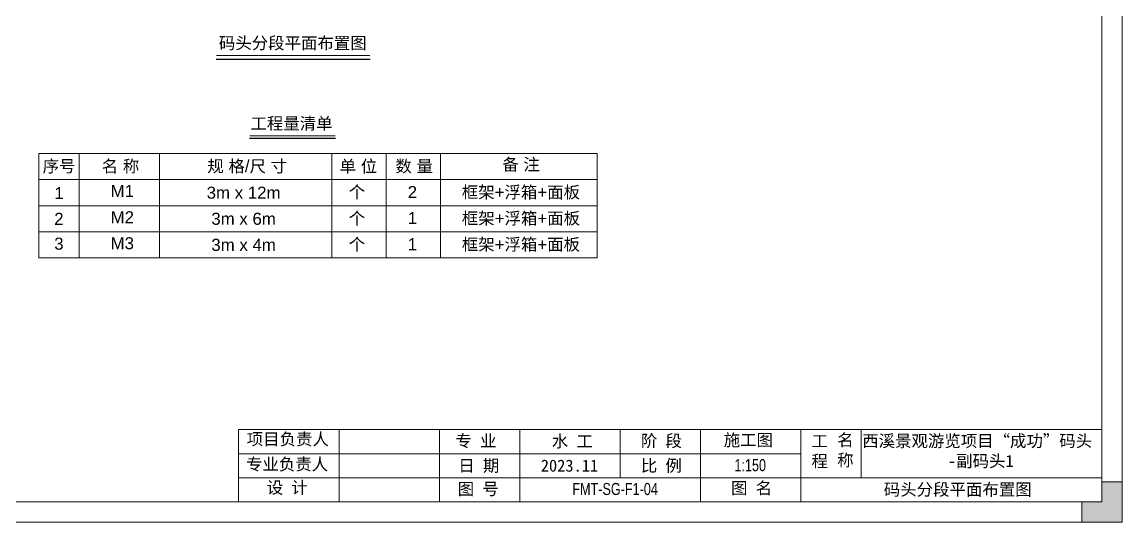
# Model space of a CAD drawing. Header units: millimetres. Extents: x 136606 to 1229059, y 82794 to 127566.
# Drawn here: x 419005 to 460098, y 82794 to 101473 of the extents above; entities that cross this region are included whole.
import ezdxf
from ezdxf.enums import TextEntityAlignment as Align

# ---------------------------------------------------------------- set-up
doc = ezdxf.new("R2010")
doc.units = ezdxf.units.MM
doc.layers.add('图框', color=7, linetype='Continuous', lineweight=13)
doc.layers.add('文本', color=3, linetype='Continuous', lineweight=13)
doc.styles.add('Arial', font='arial.ttf')
doc.styles.get("Standard").update_dxf_attribs({"font": 'arial.ttf'})

# ---------------------------------------------------------------- blocks, each defined once
blk = doc.blocks.new('GW-TK')
at = {"layer": '图框', "linetype": 'Continuous', "lineweight": 0}
h = blk.add_hatch(color=256, dxfattribs=at)
h.dxf.hatch_style = 1
h.paths.add_polyline_path([(927603.55, 464418.01), (927603.55, 464428.01), (927598.55, 464428.01), (927598.55, 464423.01), (927593.55, 464423.01), (927593.55, 464418.01)])
at = {"layer": '图框', "linetype": 'Continuous'}
for p, q in [((927383.55, 464441.02), (927383.55, 464423.01)), ((927408.55, 464441.02), (927408.55, 464423.01)), ((927433.55, 464441.02), (927433.55, 464423.01)), ((927453.55, 464441.02), (927453.55, 464423.01)), ((927478.55, 464441.02), (927478.55, 464429.01)), ((927498.55, 464441.02), (927498.55, 464423.01)), ((927523.55, 464441.02), (927523.55, 464423.01)), ((927538.55, 464441.02), (927538.55, 464429.01)), ((927383.55, 464435.01), (927523.55, 464435.01)), ((927451.56, 464429.01), (927383.55, 464429.01)), ((927383.55, 464429.01), (927598.55, 464429.01))]:
    blk.add_line(p, q, dxfattribs=at)
at = {"layer": '图框'}
for points in [[(927183.55, 464715.01), (927603.55, 464715.01), (927603.55, 464418.01), (927183.55, 464418.01)], [(927188.55, 464710.01), (927598.55, 464710.01), (927598.55, 464423.01), (927188.55, 464423.01)]]:
    blk.add_lwpolyline(points, close=True, dxfattribs=at)
at = {"layer": '图框', "linetype": 'Continuous'}
blk.add_lwpolyline([(927383.55, 464441.02), (927598.55, 464441.02)], dxfattribs=at)
at = {"layer": '图框', "linetype": 'Continuous', "lineweight": 0}
blk.add_lwpolyline([(927598.55, 464428.01), (927598.55, 464423.01), (927593.55, 464423.01), (927593.55, 464418.01), (927603.55, 464418.01), (927603.55, 464428.01)], close=True, dxfattribs=at)
at = {"layer": '图框', "linetype": 'Continuous', "char_height": 3, "attachment_point": 1}
for s, width, heights, insert in [('{\\fSimSun|b0|i0|c134|p2;项目负责人}', 26.0225, [0], (927385.56, 464440.15)), ('{\\fSimSun|b0|i0|c134|p2;专 业}', 12.8345, [0], (927437.53, 464439.73)), ('{\\fSimSun|b0|i0|c134|p2;阶 段}', 17.4775, [0], (927483.73, 464439.73)), ('{\\fSimSun|b0|i0|c134|p2;工 程}', 5.2119, [0], (927526.21, 464439.66)), ('{\\fSimSun|b0|i0|c134|p2;名 称}', 5.2119, [0], (927532.62, 464439.93)), ('{\\fSimSun|b0|i0|c134|p2;专业负责人}', 24.6361, [2.04], (927385.39, 464433.9)), ('{\\fSimSun|b0|i0|c134|p2;日 期}', 11.224, [0], (927438.25, 464433.55)), ('{\\fSimSun|b0|i0|c134|p2;比 例}', 10.9146, [0], (927483.71, 464433.55)), ('{\\fSimSun|b0|i0|c134|p2;设 计}', 16.2353, [0], (927390.55, 464428.09)), ('{\\fSimSun|b0|i0|c134|p2;图 号}', 23.6261, [0], (927438.11, 464427.75)), ('{\\fSimSun|b0|i0|c134|p2;图 名}', 12.066, [0], (927506.19, 464427.94))]:
    blk.add_mtext_dynamic_manual_height_columns(s, width=width, gutter_width=17.5, heights=heights, dxfattribs=dict(at, insert=insert))
at = {"layer": '图框', "color": 3, "linetype": 'Continuous', "char_height": 3, "attachment_point": 1}
for s, width, insert in [('{\\fSimSun|b0|i0|c134|p2;水 工}', 11.224, (927461.55, 464439.63)), ('\\pt9;{\\fSimSun|b0|i0|c134|p2;施工图}', 18.6303, (927504.36, 464439.94)), ('\\pi0.39911,t9.39911;{\\fSimSun|b0|i0|c134|p2;西溪景观游览项目“成功”码头\\P\\pi21.75744,t30.75744;-副码头1}', 60.0149, (927538.45, 464439.71)), ('{\\fSimSun|b0|i0|c134|p2;2023.11}', 11.224, (927458.8, 464433.55))]:
    blk.add_mtext_dynamic_manual_height_columns(s, width=width, gutter_width=17.5, heights=[0], dxfattribs=dict(at, insert=insert))

msp = doc.modelspace()

# ---------------------------------------------------------------- linework, layer by layer
for points in [[(426264.1603, 100085.5464), (432009.2275, 100085.5464)], [(427508.2855, 97131.6016), (430715.333, 97131.6016)]]:
    msp.add_lwpolyline(points)
at = {"layer": '文本', "color": 7}
for p, q in [((440486.2919, 96561.4312), (419634.8177, 96561.4312)), ((421135.1611, 96561.4312), (421135.1611, 92661.0734)), ((424135.5302, 96561.4312), (424135.5302, 92661.0734)), ((430585.3722, 96561.4312), (430585.3722, 92661.0734)), ((432610.6589, 96561.4312), (432610.6589, 92661.0734)), ((434635.9455, 96561.4312), (434635.9455, 92661.0734)), ((440486.2919, 95586.0734), (419634.8177, 95586.0734)), ((440486.2919, 94611.0734), (419634.8177, 94611.0734)), ((421135.1611, 93636.0734), (419634.8177, 93636.0734)), ((440486.2919, 93636.0734), (421135.1611, 93636.0734)), ((421135.1611, 92661.0734), (419634.8177, 92661.0734)), ((440486.2919, 92661.0734), (421135.1611, 92661.0734))]:
    msp.add_line(p, q, dxfattribs=at)
for points, const_width in [([(426264.1603, 100223.0464), (432009.2275, 100223.0464)], 41.0063), ([(427508.2855, 97221.6016), (430715.333, 97221.6016)], 32.805)]:
    msp.add_lwpolyline(points, dxfattribs=dict(at, const_width=const_width))
msp.add_lwpolyline([(419634.8177, 92661.0734), (419634.8177, 96561.4312), (440486.2919, 96561.4312), (440486.2919, 92661.0734)], dxfattribs=at)

# ---------------------------------------------------------------- block references
at = {"xscale": 150, "yscale": 150, "zscale": 150}
msp.add_blockref('GW-TK', (-138680434.7179, -69579907.2778), dxfattribs=at)

# ---------------------------------------------------------------- texts
at = {"layer": '文本', "color": 7, "style": 'Arial'}
for p in [(426359.2089, 100687.0888), (451199.5353, 84008.3519)]:
    msp.add_text('码头分段平面布置图', height=450, dxfattribs=at).set_placement(p, align=Align.MIDDLE_LEFT)
at = {"layer": '文本', "color": 7}
msp.add_text('工程量清单', height=450, dxfattribs=at).set_placement((427540.2036, 97682.751), align=Align.MIDDLE_LEFT)
for s, p in [('序号', (420390.3166, 96094.7916)), ('名 称', (422685.6394, 96094.7916)), ('规 格/尺 寸', (427416.7651, 96094.7916)), ('单 位', (431570.8038, 96094.7916)), ('数 量', (433655.9195, 96094.7916)), ('备 注', (437647.5642, 96159.8928)), ('M1', (422751.4839, 95157.0028)), ('个', (431517.6847, 95132.6659)), ('2', (433588.513, 95123.3081)), ('框架+浮箱+面板', (437643.1312, 95123.3081)), ('1', (420389.589, 95080.804)), ('3m x 12m', (427283.2152, 95097.8326)), ('2', (420383.3236, 94122.8326)), ('M2', (422751.4839, 94182.0028)), ('3m x 6m', (427283.2152, 94122.8326)), ('个', (431517.6847, 94148.3081)), ('1', (433588.513, 94148.3081)), ('框架+浮箱+面板', (437643.1312, 94148.3081)), ('3', (420383.3236, 93192.1462)), ('M3', (422751.4839, 93207.0028)), ('3m x 4m', (427283.2152, 93147.8326)), ('个', (431517.6847, 93173.3081)), ('1', (433588.513, 93173.3081)), ('框架+浮箱+面板', (437643.1312, 93173.3081))]:
    msp.add_text(s, height=450, dxfattribs=at).set_placement(p, align=Align.MIDDLE)
at = {"layer": '文本', "style": 'Arial', "width": 0.75}
for s, p in [('1:150', (445619.0142, 84558.241)), ('FMT-SG-F1-04', (439563.857, 83667.0802))]:
    msp.add_text(s, height=450, dxfattribs=at).set_placement(p, align=Align.BOTTOM_LEFT)

doc.saveas('drawing.dxf')
